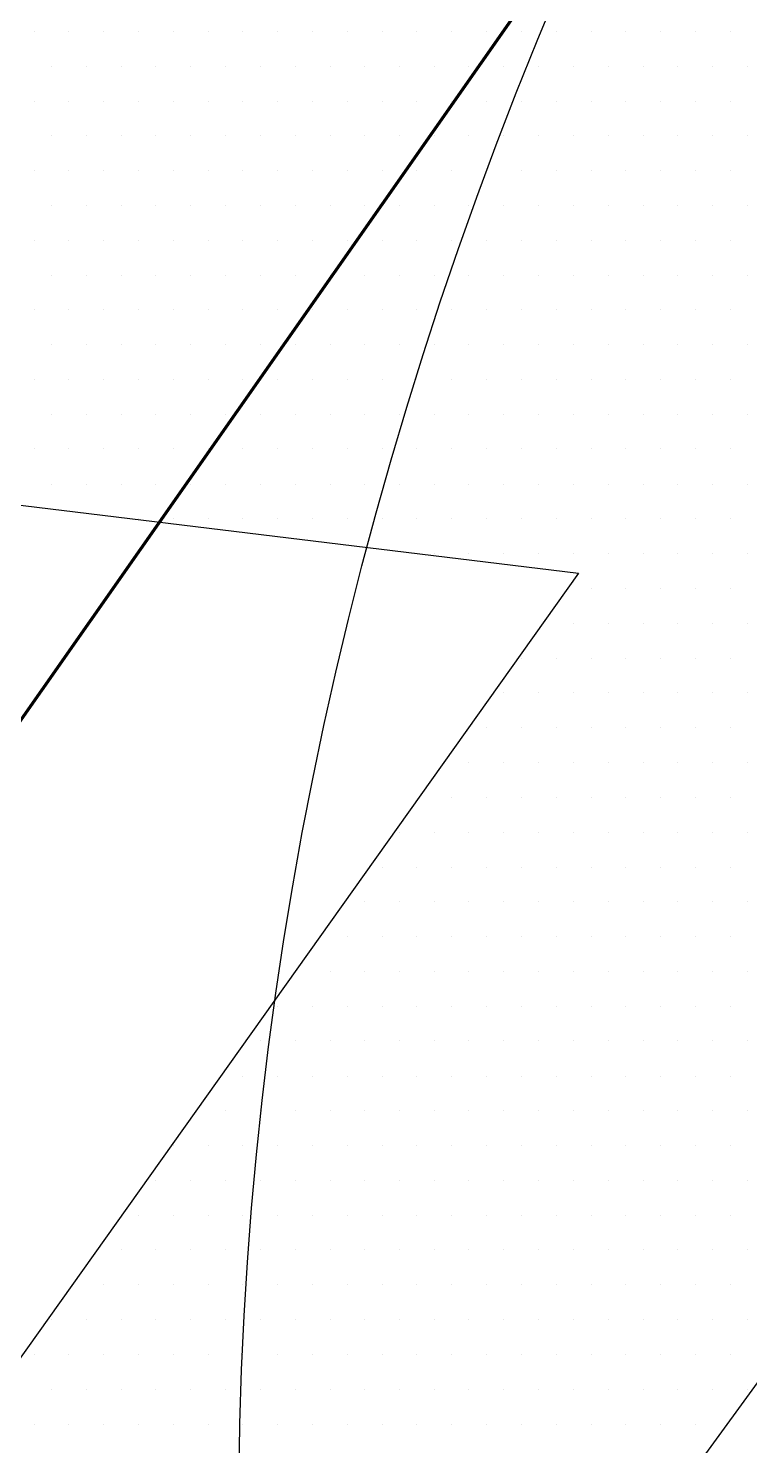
# Paper-space layout 'Layout1' of a CAD drawing. Extents: x -43 to 2298, y -18 to 768.
# Drawn here: x 1412.246 to 1414.147, y 71.192 to 74.926 of the extents above; entities that cross this region are included whole.
import ezdxf

# ---------------------------------------------------------------- set-up
doc = ezdxf.new("R2010")
doc.units = 0
doc.header["$LTSCALE"] = 2
doc.linetypes.add('CACHEX2', pattern=[0.75, 0.5, -0.25])
doc.layers.add('CARTOUCHE', color=7, linetype='Continuous')
doc.layers.add('LOGO', color=7, linetype='Continuous')

# ---------------------------------------------------------------- blocks, each defined once
blk = doc.blocks.new('A$C715108E3')
at = {"layer": 'LOGO', "color": 131}
for p, q in [((-20.4779, -10.1201), (-20.4779, -10.1201)), ((-20.3864, -10.1201), (-20.3864, -10.1201)), ((-20.2946, -10.1201), (-20.2946, -10.1201)), ((-20.2026, -10.1201), (-20.2026, -10.1201)), ((-20.1113, -10.1201), (-20.1113, -10.1201)), ((-20.0195, -10.1201), (-20.0195, -10.1201)), ((-19.9275, -10.1201), (-19.9275, -10.1201)), ((-19.8354, -10.1201), (-19.8354, -10.1201)), ((-19.7444, -10.1201), (-19.7444, -10.1201)), ((-19.6525, -10.1201), (-19.6525, -10.1201)), ((-19.5605, -10.1201), (-19.5605, -10.1201)), ((-19.4689, -10.1201), (-19.4689, -10.1201)), ((-19.377, -10.1201), (-19.377, -10.1201)), ((-19.2852, -10.1201), (-19.2852, -10.1201)), ((-19.1939, -10.1201), (-19.1939, -10.1201)), ((-19.1019, -10.1201), (-19.1019, -10.1201)), ((-19.0099, -10.1201), (-19.0099, -10.1201)), ((-18.9186, -10.1201), (-18.9186, -10.1201)), ((-18.8268, -10.1201), (-18.8268, -10.1201)), ((-18.7349, -10.1201), (-18.7349, -10.1201)), ((-18.6429, -10.1201), (-18.6429, -10.1201)), ((-20.4322, -10.2125), (-20.4322, -10.2125)), ((-20.3403, -10.2125), (-20.3403, -10.2125)), ((-20.2487, -10.2125), (-20.2487, -10.2125)), ((-20.157, -10.2125), (-20.157, -10.2125)), ((-20.065, -10.2125), (-20.065, -10.2125)), ((-19.9737, -10.2125), (-19.9737, -10.2125)), ((-19.8817, -10.2125), (-19.8817, -10.2125)), ((-19.7897, -10.2125), (-19.7897, -10.2125)), ((-19.6979, -10.2125), (-19.6979, -10.2125)), ((-19.6068, -10.2125), (-19.6068, -10.2125)), ((-19.5146, -10.2125), (-19.5146, -10.2125)), ((-19.4228, -10.2125), (-19.4228, -10.2125)), ((-19.3317, -10.2125), (-19.3317, -10.2125)), ((-19.2397, -10.2125), (-19.2397, -10.2125)), ((-19.1476, -10.2125), (-19.1476, -10.2125)), ((-19.0564, -10.2125), (-19.0564, -10.2125)), ((-18.9643, -10.2125), (-18.9643, -10.2125)), ((-18.8725, -10.2125), (-18.8725, -10.2125)), ((-18.7811, -10.2125), (-18.7811, -10.2125)), ((-18.689, -10.2125), (-18.689, -10.2125)), ((-18.5974, -10.2125), (-18.5974, -10.2125)), ((-20.4779, -10.304), (-20.4779, -10.304)), ((-20.3864, -10.304), (-20.3864, -10.304)), ((-20.2946, -10.304), (-20.2946, -10.304)), ((-20.2026, -10.304), (-20.2026, -10.304)), ((-20.1113, -10.304), (-20.1113, -10.304)), ((-20.0195, -10.304), (-20.0195, -10.304)), ((-19.9275, -10.304), (-19.9275, -10.304)), ((-19.8354, -10.304), (-19.8354, -10.304)), ((-19.7444, -10.304), (-19.7444, -10.304)), ((-19.6525, -10.304), (-19.6525, -10.304)), ((-19.5605, -10.304), (-19.5605, -10.304)), ((-19.4689, -10.304), (-19.4689, -10.304)), ((-19.377, -10.304), (-19.377, -10.304)), ((-19.2852, -10.304), (-19.2852, -10.304)), ((-19.1939, -10.304), (-19.1939, -10.304)), ((-19.1019, -10.304), (-19.1019, -10.304)), ((-19.0099, -10.304), (-19.0099, -10.304)), ((-18.9186, -10.304), (-18.9186, -10.304)), ((-18.8268, -10.304), (-18.8268, -10.304)), ((-18.7349, -10.304), (-18.7349, -10.304)), ((-18.6429, -10.304), (-18.6429, -10.304)), ((-20.4322, -10.3954), (-20.4322, -10.3954)), ((-20.3403, -10.3954), (-20.3403, -10.3954)), ((-20.2487, -10.3954), (-20.2487, -10.3954)), ((-20.157, -10.3954), (-20.157, -10.3954)), ((-20.065, -10.3954), (-20.065, -10.3954)), ((-19.9737, -10.3954), (-19.9737, -10.3954)), ((-19.8817, -10.3954), (-19.8817, -10.3954)), ((-19.7897, -10.3954), (-19.7897, -10.3954)), ((-19.6979, -10.3954), (-19.6979, -10.3954)), ((-19.6068, -10.3954), (-19.6068, -10.3954)), ((-19.5146, -10.3954), (-19.5146, -10.3954)), ((-19.4228, -10.3954), (-19.4228, -10.3954)), ((-19.3317, -10.3954), (-19.3317, -10.3954)), ((-19.2397, -10.3954), (-19.2397, -10.3954)), ((-19.1476, -10.3954), (-19.1476, -10.3954)), ((-19.0564, -10.3954), (-19.0564, -10.3954)), ((-18.9643, -10.3954), (-18.9643, -10.3954)), ((-18.8725, -10.3954), (-18.8725, -10.3954)), ((-18.7811, -10.3954), (-18.7811, -10.3954)), ((-18.689, -10.3954), (-18.689, -10.3954)), ((-18.5974, -10.3954), (-18.5974, -10.3954)), ((-20.4779, -10.4878), (-20.4779, -10.4878)), ((-20.3864, -10.4878), (-20.3864, -10.4878)), ((-20.2946, -10.4878), (-20.2946, -10.4878)), ((-20.2026, -10.4878), (-20.2026, -10.4878)), ((-20.1113, -10.4878), (-20.1113, -10.4878)), ((-20.0195, -10.4878), (-20.0195, -10.4878)), ((-19.9275, -10.4878), (-19.9275, -10.4878)), ((-19.8354, -10.4878), (-19.8354, -10.4878)), ((-19.7444, -10.4878), (-19.7444, -10.4878)), ((-19.6525, -10.4878), (-19.6525, -10.4878)), ((-19.5605, -10.4878), (-19.5605, -10.4878)), ((-19.4689, -10.4878), (-19.4689, -10.4878)), ((-19.377, -10.4878), (-19.377, -10.4878)), ((-19.2852, -10.4878), (-19.2852, -10.4878)), ((-19.1939, -10.4878), (-19.1939, -10.4878)), ((-19.1019, -10.4878), (-19.1019, -10.4878)), ((-19.0099, -10.4878), (-19.0099, -10.4878)), ((-18.9186, -10.4878), (-18.9186, -10.4878)), ((-18.8268, -10.4878), (-18.8268, -10.4878)), ((-18.7349, -10.4878), (-18.7349, -10.4878)), ((-18.6429, -10.4878), (-18.6429, -10.4878)), ((-20.4322, -10.5791), (-20.4322, -10.5791)), ((-20.3403, -10.5791), (-20.3403, -10.5791)), ((-20.2487, -10.5791), (-20.2487, -10.5791)), ((-20.157, -10.5791), (-20.157, -10.5791)), ((-20.065, -10.5791), (-20.065, -10.5791)), ((-19.9737, -10.5791), (-19.9737, -10.5791)), ((-19.8817, -10.5791), (-19.8817, -10.5791)), ((-19.7897, -10.5791), (-19.7897, -10.5791)), ((-19.6979, -10.5791), (-19.6979, -10.5791)), ((-19.6068, -10.5791), (-19.6068, -10.5791)), ((-19.5146, -10.5791), (-19.5146, -10.5791)), ((-19.4228, -10.5791), (-19.4228, -10.5791)), ((-19.3317, -10.5791), (-19.3317, -10.5791)), ((-19.2397, -10.5791), (-19.2397, -10.5791)), ((-19.1476, -10.5791), (-19.1476, -10.5791)), ((-19.0564, -10.5791), (-19.0564, -10.5791)), ((-18.9643, -10.5791), (-18.9643, -10.5791)), ((-18.8725, -10.5791), (-18.8725, -10.5791)), ((-18.7811, -10.5791), (-18.7811, -10.5791)), ((-18.689, -10.5791), (-18.689, -10.5791)), ((-18.5974, -10.5791), (-18.5974, -10.5791)), ((-20.4779, -10.6704), (-20.4779, -10.6704)), ((-20.3864, -10.6704), (-20.3864, -10.6704)), ((-20.2946, -10.6704), (-20.2946, -10.6704)), ((-20.2026, -10.6704), (-20.2026, -10.6704)), ((-20.1113, -10.6704), (-20.1113, -10.6704)), ((-20.0195, -10.6704), (-20.0195, -10.6704)), ((-19.9275, -10.6704), (-19.9275, -10.6704)), ((-19.8354, -10.6704), (-19.8354, -10.6704)), ((-19.7444, -10.6704), (-19.7444, -10.6704)), ((-19.6525, -10.6704), (-19.6525, -10.6704)), ((-19.5605, -10.6704), (-19.5605, -10.6704)), ((-19.4689, -10.6704), (-19.4689, -10.6704)), ((-19.377, -10.6704), (-19.377, -10.6704)), ((-19.2852, -10.6704), (-19.2852, -10.6704)), ((-19.1939, -10.6704), (-19.1939, -10.6704)), ((-19.1019, -10.6704), (-19.1019, -10.6704)), ((-19.0099, -10.6704), (-19.0099, -10.6704)), ((-18.9186, -10.6704), (-18.9186, -10.6704)), ((-18.8268, -10.6704), (-18.8268, -10.6704)), ((-18.7349, -10.6704), (-18.7349, -10.6704)), ((-18.6429, -10.6704), (-18.6429, -10.6704)), ((-20.4322, -10.7631), (-20.4322, -10.7631)), ((-20.3403, -10.7631), (-20.3403, -10.7631)), ((-20.2487, -10.7631), (-20.2487, -10.7631)), ((-20.157, -10.7631), (-20.157, -10.7631)), ((-20.065, -10.7631), (-20.065, -10.7631)), ((-19.9737, -10.7631), (-19.9737, -10.7631)), ((-19.8817, -10.7631), (-19.8817, -10.7631)), ((-19.7897, -10.7631), (-19.7897, -10.7631)), ((-19.6979, -10.7631), (-19.6979, -10.7631)), ((-19.6068, -10.7631), (-19.6068, -10.7631)), ((-19.5146, -10.7631), (-19.5146, -10.7631)), ((-19.4228, -10.7631), (-19.4228, -10.7631)), ((-19.3317, -10.7631), (-19.3317, -10.7631)), ((-19.2397, -10.7631), (-19.2397, -10.7631)), ((-19.1476, -10.7631), (-19.1476, -10.7631)), ((-19.0564, -10.7631), (-19.0564, -10.7631)), ((-18.9643, -10.7631), (-18.9643, -10.7631)), ((-18.8725, -10.7631), (-18.8725, -10.7631)), ((-18.7811, -10.7631), (-18.7811, -10.7631)), ((-18.689, -10.7631), (-18.689, -10.7631)), ((-18.5974, -10.7631), (-18.5974, -10.7631)), ((-20.4779, -10.8544), (-20.4779, -10.8544)), ((-20.3864, -10.8544), (-20.3864, -10.8544)), ((-20.2946, -10.8544), (-20.2946, -10.8544)), ((-20.2026, -10.8544), (-20.2026, -10.8544)), ((-20.1113, -10.8544), (-20.1113, -10.8544)), ((-20.0195, -10.8544), (-20.0195, -10.8544)), ((-19.9275, -10.8544), (-19.9275, -10.8544)), ((-19.8354, -10.8544), (-19.8354, -10.8544)), ((-19.7444, -10.8544), (-19.7444, -10.8544)), ((-19.6525, -10.8544), (-19.6525, -10.8544)), ((-19.5605, -10.8544), (-19.5605, -10.8544)), ((-19.4689, -10.8544), (-19.4689, -10.8544)), ((-19.377, -10.8544), (-19.377, -10.8544)), ((-19.2852, -10.8544), (-19.2852, -10.8544)), ((-19.1939, -10.8544), (-19.1939, -10.8544)), ((-19.1019, -10.8544), (-19.1019, -10.8544)), ((-19.0099, -10.8544), (-19.0099, -10.8544)), ((-18.9186, -10.8544), (-18.9186, -10.8544)), ((-18.8268, -10.8544), (-18.8268, -10.8544)), ((-18.7349, -10.8544), (-18.7349, -10.8544)), ((-18.6429, -10.8544), (-18.6429, -10.8544)), ((-20.4322, -10.9455), (-20.4322, -10.9455)), ((-20.3403, -10.9455), (-20.3403, -10.9455)), ((-20.2487, -10.9455), (-20.2487, -10.9455)), ((-20.157, -10.9455), (-20.157, -10.9455)), ((-20.065, -10.9455), (-20.065, -10.9455)), ((-19.9737, -10.9455), (-19.9737, -10.9455)), ((-19.8817, -10.9455), (-19.8817, -10.9455)), ((-19.7897, -10.9455), (-19.7897, -10.9455)), ((-19.6979, -10.9455), (-19.6979, -10.9455)), ((-19.6068, -10.9455), (-19.6068, -10.9455)), ((-19.5146, -10.9455), (-19.5146, -10.9455)), ((-19.4228, -10.9455), (-19.4228, -10.9455)), ((-19.3317, -10.9455), (-19.3317, -10.9455)), ((-19.2397, -10.9455), (-19.2397, -10.9455)), ((-19.1476, -10.9455), (-19.1476, -10.9455)), ((-19.0564, -10.9455), (-19.0564, -10.9455)), ((-18.9643, -10.9455), (-18.9643, -10.9455)), ((-18.8725, -10.9455), (-18.8725, -10.9455)), ((-18.7811, -10.9455), (-18.7811, -10.9455)), ((-18.689, -10.9455), (-18.689, -10.9455)), ((-18.5974, -10.9455), (-18.5974, -10.9455)), ((-20.4779, -11.0383), (-20.4779, -11.0383)), ((-20.3864, -11.0383), (-20.3864, -11.0383)), ((-20.2946, -11.0383), (-20.2946, -11.0383)), ((-20.2026, -11.0383), (-20.2026, -11.0383)), ((-20.1113, -11.0383), (-20.1113, -11.0383)), ((-20.0195, -11.0383), (-20.0195, -11.0383)), ((-19.9275, -11.0383), (-19.9275, -11.0383)), ((-19.8354, -11.0383), (-19.8354, -11.0383)), ((-19.7444, -11.0383), (-19.7444, -11.0383)), ((-19.6525, -11.0383), (-19.6525, -11.0383)), ((-19.5605, -11.0383), (-19.5605, -11.0383)), ((-19.4689, -11.0383), (-19.4689, -11.0383)), ((-19.377, -11.0383), (-19.377, -11.0383)), ((-19.2852, -11.0383), (-19.2852, -11.0383)), ((-19.1939, -11.0383), (-19.1939, -11.0383)), ((-19.1019, -11.0383), (-19.1019, -11.0383)), ((-19.0099, -11.0383), (-19.0099, -11.0383)), ((-18.9186, -11.0383), (-18.9186, -11.0383)), ((-18.8268, -11.0383), (-18.8268, -11.0383)), ((-18.7349, -11.0383), (-18.7349, -11.0383)), ((-18.6429, -11.0383), (-18.6429, -11.0383)), ((-20.4322, -11.1293), (-20.4322, -11.1293)), ((-20.3403, -11.1293), (-20.3403, -11.1293)), ((-20.2487, -11.1293), (-20.2487, -11.1293)), ((-20.157, -11.1293), (-20.157, -11.1293)), ((-20.065, -11.1293), (-20.065, -11.1293)), ((-19.9737, -11.1293), (-19.9737, -11.1293)), ((-19.8817, -11.1293), (-19.8817, -11.1293)), ((-19.7897, -11.1293), (-19.7897, -11.1293)), ((-19.6979, -11.1293), (-19.6979, -11.1293)), ((-19.6068, -11.1293), (-19.6068, -11.1293)), ((-19.5146, -11.1293), (-19.5146, -11.1293)), ((-19.4228, -11.1293), (-19.4228, -11.1293)), ((-19.3317, -11.1293), (-19.3317, -11.1293)), ((-19.2397, -11.1293), (-19.2397, -11.1293)), ((-19.1476, -11.1293), (-19.1476, -11.1293)), ((-19.0564, -11.1293), (-19.0564, -11.1293)), ((-18.9643, -11.1293), (-18.9643, -11.1293)), ((-18.8725, -11.1293), (-18.8725, -11.1293)), ((-18.7811, -11.1293), (-18.7811, -11.1293)), ((-18.689, -11.1293), (-18.689, -11.1293)), ((-18.5974, -11.1293), (-18.5974, -11.1293)), ((-20.4779, -11.2208), (-20.4779, -11.2208)), ((-20.3864, -11.2208), (-20.3864, -11.2208)), ((-20.2946, -11.2208), (-20.2946, -11.2208)), ((-20.2026, -11.2208), (-20.2026, -11.2208)), ((-20.1113, -11.2208), (-20.1113, -11.2208)), ((-20.0195, -11.2208), (-20.0195, -11.2208)), ((-19.9275, -11.2208), (-19.9275, -11.2208)), ((-19.8354, -11.2208), (-19.8354, -11.2208)), ((-19.7444, -11.2208), (-19.7444, -11.2208)), ((-19.6525, -11.2208), (-19.6525, -11.2208)), ((-19.5605, -11.2208), (-19.5605, -11.2208)), ((-19.4689, -11.2208), (-19.4689, -11.2208)), ((-19.377, -11.2208), (-19.377, -11.2208)), ((-19.2852, -11.2208), (-19.2852, -11.2208)), ((-19.1939, -11.2208), (-19.1939, -11.2208)), ((-19.1019, -11.2208), (-19.1019, -11.2208)), ((-19.0099, -11.2208), (-19.0099, -11.2208)), ((-18.9186, -11.2208), (-18.9186, -11.2208)), ((-18.8268, -11.2208), (-18.8268, -11.2208)), ((-18.7349, -11.2208), (-18.7349, -11.2208)), ((-18.6429, -11.2208), (-18.6429, -11.2208)), ((-20.4322, -11.3132), (-20.4322, -11.3132)), ((-20.3403, -11.3132), (-20.3403, -11.3132)), ((-20.2487, -11.3132), (-20.2487, -11.3132)), ((-20.157, -11.3132), (-20.157, -11.3132)), ((-20.065, -11.3132), (-20.065, -11.3132)), ((-19.9737, -11.3132), (-19.9737, -11.3132)), ((-19.8817, -11.3132), (-19.8817, -11.3132)), ((-19.7897, -11.3132), (-19.7897, -11.3132)), ((-19.6979, -11.3132), (-19.6979, -11.3132)), ((-19.6068, -11.3132), (-19.6068, -11.3132)), ((-19.5146, -11.3132), (-19.5146, -11.3132)), ((-19.4228, -11.3132), (-19.4228, -11.3132)), ((-19.3317, -11.3132), (-19.3317, -11.3132)), ((-19.2397, -11.3132), (-19.2397, -11.3132)), ((-19.1476, -11.3132), (-19.1476, -11.3132)), ((-19.0564, -11.3132), (-19.0564, -11.3132)), ((-18.9643, -11.3132), (-18.9643, -11.3132)), ((-18.8725, -11.3132), (-18.8725, -11.3132)), ((-18.7811, -11.3132), (-18.7811, -11.3132)), ((-18.689, -11.3132), (-18.689, -11.3132)), ((-18.5974, -11.3132), (-18.5974, -11.3132)), ((-20.2183, -11.4045), (-20.2183, -11.4045)), ((-20.2026, -11.4045), (-20.2026, -11.4045)), ((-20.1113, -11.4045), (-20.1113, -11.4045)), ((-20.0195, -11.4045), (-20.0195, -11.4045)), ((-19.9275, -11.4045), (-19.9275, -11.4045)), ((-19.8354, -11.4045), (-19.8354, -11.4045)), ((-19.7444, -11.4045), (-19.7444, -11.4045)), ((-19.6525, -11.4045), (-19.6525, -11.4045)), ((-19.5605, -11.4045), (-19.5605, -11.4045)), ((-19.4689, -11.4045), (-19.4689, -11.4045)), ((-19.377, -11.4045), (-19.377, -11.4045)), ((-19.2852, -11.4045), (-19.2852, -11.4045)), ((-19.1939, -11.4045), (-19.1939, -11.4045)), ((-19.1019, -11.4045), (-19.1019, -11.4045)), ((-19.0099, -11.4045), (-19.0099, -11.4045)), ((-18.9186, -11.4045), (-18.9186, -11.4045)), ((-18.8268, -11.4045), (-18.8268, -11.4045)), ((-18.7349, -11.4045), (-18.7349, -11.4045)), ((-18.6429, -11.4045), (-18.6429, -11.4045)), ((-19.4647, -11.4959), (-19.4647, -11.4959)), ((-19.4228, -11.4959), (-19.4228, -11.4959)), ((-19.3317, -11.4959), (-19.3317, -11.4959)), ((-19.2397, -11.4959), (-19.2397, -11.4959)), ((-19.1476, -11.4959), (-19.1476, -11.4959)), ((-19.0564, -11.4959), (-19.0564, -11.4959)), ((-18.9643, -11.4959), (-18.9643, -11.4959)), ((-18.8725, -11.4959), (-18.8725, -11.4959)), ((-18.7811, -11.4959), (-18.7811, -11.4959)), ((-18.689, -11.4959), (-18.689, -11.4959)), ((-18.5974, -11.4959), (-18.5974, -11.4959)), ((-19.0715, -11.5885), (-19.0715, -11.5885)), ((-19.0099, -11.5885), (-19.0099, -11.5885)), ((-18.9186, -11.5885), (-18.9186, -11.5885)), ((-18.8268, -11.5885), (-18.8268, -11.5885)), ((-18.7349, -11.5885), (-18.7349, -11.5885)), ((-18.6429, -11.5885), (-18.6429, -11.5885)), ((-19.1369, -11.6798), (-19.1369, -11.6798)), ((-19.0564, -11.6798), (-19.0564, -11.6798)), ((-18.9643, -11.6798), (-18.9643, -11.6798)), ((-18.8725, -11.6798), (-18.8725, -11.6798)), ((-18.7811, -11.6798), (-18.7811, -11.6798)), ((-18.689, -11.6798), (-18.689, -11.6798)), ((-18.5974, -11.6798), (-18.5974, -11.6798)), ((-19.202, -11.7722), (-19.202, -11.7722)), ((-19.1939, -11.7722), (-19.1939, -11.7722)), ((-19.1019, -11.7722), (-19.1019, -11.7722)), ((-19.0099, -11.7722), (-19.0099, -11.7722)), ((-18.9186, -11.7722), (-18.9186, -11.7722)), ((-18.8268, -11.7722), (-18.8268, -11.7722)), ((-18.7349, -11.7722), (-18.7349, -11.7722)), ((-18.6429, -11.7722), (-18.6429, -11.7722)), ((-19.2672, -11.8636), (-19.2672, -11.8636)), ((-19.2397, -11.8636), (-19.2397, -11.8636)), ((-19.1476, -11.8636), (-19.1476, -11.8636)), ((-19.0564, -11.8636), (-19.0564, -11.8636)), ((-18.9643, -11.8636), (-18.9643, -11.8636)), ((-18.8725, -11.8636), (-18.8725, -11.8636)), ((-18.7811, -11.8636), (-18.7811, -11.8636)), ((-18.689, -11.8636), (-18.689, -11.8636)), ((-18.5974, -11.8636), (-18.5974, -11.8636)), ((-19.3328, -11.9553), (-19.3328, -11.9553)), ((-19.2852, -11.9553), (-19.2852, -11.9553)), ((-19.1939, -11.9553), (-19.1939, -11.9553)), ((-19.1019, -11.9553), (-19.1019, -11.9553)), ((-19.0099, -11.9553), (-19.0099, -11.9553)), ((-18.9186, -11.9553), (-18.9186, -11.9553)), ((-18.8268, -11.9553), (-18.8268, -11.9553)), ((-18.7349, -11.9553), (-18.7349, -11.9553)), ((-18.6429, -11.9553), (-18.6429, -11.9553)), ((-19.3976, -12.0473), (-19.3976, -12.0473)), ((-19.3317, -12.0473), (-19.3317, -12.0473)), ((-19.2397, -12.0473), (-19.2397, -12.0473)), ((-19.1476, -12.0473), (-19.1476, -12.0473)), ((-19.0564, -12.0473), (-19.0564, -12.0473)), ((-18.9643, -12.0473), (-18.9643, -12.0473)), ((-18.8725, -12.0473), (-18.8725, -12.0473)), ((-18.7811, -12.0473), (-18.7811, -12.0473)), ((-18.689, -12.0473), (-18.689, -12.0473)), ((-18.5974, -12.0473), (-18.5974, -12.0473)), ((-19.4636, -12.1388), (-19.4636, -12.1388)), ((-19.377, -12.1388), (-19.377, -12.1388)), ((-19.2852, -12.1388), (-19.2852, -12.1388)), ((-19.1939, -12.1388), (-19.1939, -12.1388)), ((-19.1019, -12.1388), (-19.1019, -12.1388)), ((-19.0099, -12.1388), (-19.0099, -12.1388)), ((-18.9186, -12.1388), (-18.9186, -12.1388)), ((-18.8268, -12.1388), (-18.8268, -12.1388)), ((-18.7349, -12.1388), (-18.7349, -12.1388)), ((-18.6429, -12.1388), (-18.6429, -12.1388)), ((-19.5288, -12.23), (-19.5288, -12.23)), ((-19.5146, -12.23), (-19.5146, -12.23)), ((-19.4228, -12.23), (-19.4228, -12.23)), ((-19.3317, -12.23), (-19.3317, -12.23)), ((-19.2397, -12.23), (-19.2397, -12.23)), ((-19.1476, -12.23), (-19.1476, -12.23)), ((-19.0564, -12.23), (-19.0564, -12.23)), ((-18.9643, -12.23), (-18.9643, -12.23)), ((-18.8725, -12.23), (-18.8725, -12.23)), ((-18.7811, -12.23), (-18.7811, -12.23)), ((-18.689, -12.23), (-18.689, -12.23)), ((-18.5974, -12.23), (-18.5974, -12.23)), ((-19.594, -12.3224), (-19.594, -12.3224)), ((-19.5605, -12.3224), (-19.5605, -12.3224)), ((-19.4689, -12.3224), (-19.4689, -12.3224)), ((-19.377, -12.3224), (-19.377, -12.3224)), ((-19.2852, -12.3224), (-19.2852, -12.3224)), ((-19.1939, -12.3224), (-19.1939, -12.3224)), ((-19.1019, -12.3224), (-19.1019, -12.3224)), ((-19.0099, -12.3224), (-19.0099, -12.3224)), ((-18.9186, -12.3224), (-18.9186, -12.3224)), ((-18.8268, -12.3224), (-18.8268, -12.3224)), ((-18.7349, -12.3224), (-18.7349, -12.3224)), ((-18.6429, -12.3224), (-18.6429, -12.3224)), ((-19.6593, -12.4139), (-19.6593, -12.4139)), ((-19.6068, -12.4139), (-19.6068, -12.4139)), ((-19.5146, -12.4139), (-19.5146, -12.4139)), ((-19.4228, -12.4139), (-19.4228, -12.4139)), ((-19.3317, -12.4139), (-19.3317, -12.4139)), ((-19.2397, -12.4139), (-19.2397, -12.4139)), ((-19.1476, -12.4139), (-19.1476, -12.4139)), ((-19.0564, -12.4139), (-19.0564, -12.4139)), ((-18.9643, -12.4139), (-18.9643, -12.4139)), ((-18.8725, -12.4139), (-18.8725, -12.4139)), ((-18.7811, -12.4139), (-18.7811, -12.4139)), ((-18.689, -12.4139), (-18.689, -12.4139)), ((-18.5974, -12.4139), (-18.5974, -12.4139)), ((-19.7245, -12.5053), (-19.7245, -12.5053)), ((-19.6525, -12.5053), (-19.6525, -12.5053)), ((-19.5605, -12.5053), (-19.5605, -12.5053)), ((-19.4689, -12.5053), (-19.4689, -12.5053)), ((-19.377, -12.5053), (-19.377, -12.5053)), ((-19.2852, -12.5053), (-19.2852, -12.5053)), ((-19.1939, -12.5053), (-19.1939, -12.5053)), ((-19.1019, -12.5053), (-19.1019, -12.5053)), ((-19.0099, -12.5053), (-19.0099, -12.5053)), ((-18.9186, -12.5053), (-18.9186, -12.5053)), ((-18.8268, -12.5053), (-18.8268, -12.5053)), ((-18.7349, -12.5053), (-18.7349, -12.5053)), ((-18.6429, -12.5053), (-18.6429, -12.5053)), ((-19.7897, -12.5977), (-19.7897, -12.5977)), ((-19.6979, -12.5977), (-19.6979, -12.5977)), ((-19.6068, -12.5977), (-19.6068, -12.5977)), ((-19.5146, -12.5977), (-19.5146, -12.5977)), ((-19.4228, -12.5977), (-19.4228, -12.5977)), ((-19.3317, -12.5977), (-19.3317, -12.5977)), ((-19.2397, -12.5977), (-19.2397, -12.5977)), ((-19.1476, -12.5977), (-19.1476, -12.5977)), ((-19.0564, -12.5977), (-19.0564, -12.5977)), ((-18.9643, -12.5977), (-18.9643, -12.5977)), ((-18.8725, -12.5977), (-18.8725, -12.5977)), ((-18.7811, -12.5977), (-18.7811, -12.5977)), ((-18.689, -12.5977), (-18.689, -12.5977)), ((-18.5974, -12.5977), (-18.5974, -12.5977)), ((-19.8551, -12.6892), (-19.8551, -12.6892)), ((-19.8354, -12.6892), (-19.8354, -12.6892)), ((-19.7444, -12.6892), (-19.7444, -12.6892)), ((-19.6525, -12.6892), (-19.6525, -12.6892)), ((-19.5605, -12.6892), (-19.5605, -12.6892)), ((-19.4689, -12.6892), (-19.4689, -12.6892)), ((-19.377, -12.6892), (-19.377, -12.6892)), ((-19.2852, -12.6892), (-19.2852, -12.6892)), ((-19.1939, -12.6892), (-19.1939, -12.6892)), ((-19.1019, -12.6892), (-19.1019, -12.6892)), ((-19.0099, -12.6892), (-19.0099, -12.6892)), ((-18.9186, -12.6892), (-18.9186, -12.6892)), ((-18.8268, -12.6892), (-18.8268, -12.6892)), ((-18.7349, -12.6892), (-18.7349, -12.6892)), ((-18.6429, -12.6892), (-18.6429, -12.6892)), ((-19.9205, -12.7805), (-19.9205, -12.7805)), ((-19.8817, -12.7805), (-19.8817, -12.7805)), ((-19.7897, -12.7805), (-19.7897, -12.7805)), ((-19.6979, -12.7805), (-19.6979, -12.7805)), ((-19.6068, -12.7805), (-19.6068, -12.7805)), ((-19.5146, -12.7805), (-19.5146, -12.7805)), ((-19.4228, -12.7805), (-19.4228, -12.7805)), ((-19.3317, -12.7805), (-19.3317, -12.7805)), ((-19.2397, -12.7805), (-19.2397, -12.7805)), ((-19.1476, -12.7805), (-19.1476, -12.7805)), ((-19.0564, -12.7805), (-19.0564, -12.7805)), ((-18.9643, -12.7805), (-18.9643, -12.7805)), ((-18.8725, -12.7805), (-18.8725, -12.7805)), ((-18.7811, -12.7805), (-18.7811, -12.7805)), ((-18.689, -12.7805), (-18.689, -12.7805)), ((-18.5974, -12.7805), (-18.5974, -12.7805)), ((-19.9856, -12.8729), (-19.9856, -12.8729)), ((-19.9275, -12.8729), (-19.9275, -12.8729)), ((-19.8354, -12.8729), (-19.8354, -12.8729)), ((-19.7444, -12.8729), (-19.7444, -12.8729)), ((-19.6525, -12.8729), (-19.6525, -12.8729)), ((-19.5605, -12.8729), (-19.5605, -12.8729)), ((-19.4689, -12.8729), (-19.4689, -12.8729)), ((-19.377, -12.8729), (-19.377, -12.8729)), ((-19.2852, -12.8729), (-19.2852, -12.8729)), ((-19.1939, -12.8729), (-19.1939, -12.8729)), ((-19.1019, -12.8729), (-19.1019, -12.8729)), ((-19.0099, -12.8729), (-19.0099, -12.8729)), ((-18.9186, -12.8729), (-18.9186, -12.8729)), ((-18.8268, -12.8729), (-18.8268, -12.8729)), ((-18.7349, -12.8729), (-18.7349, -12.8729)), ((-18.6429, -12.8729), (-18.6429, -12.8729)), ((-20.051, -12.9641), (-20.051, -12.9641)), ((-19.9737, -12.9641), (-19.9737, -12.9641)), ((-19.8817, -12.9641), (-19.8817, -12.9641)), ((-19.7897, -12.9641), (-19.7897, -12.9641)), ((-19.6979, -12.9641), (-19.6979, -12.9641)), ((-19.6068, -12.9641), (-19.6068, -12.9641)), ((-19.5146, -12.9641), (-19.5146, -12.9641)), ((-19.4228, -12.9641), (-19.4228, -12.9641)), ((-19.3317, -12.9641), (-19.3317, -12.9641)), ((-19.2397, -12.9641), (-19.2397, -12.9641)), ((-19.1476, -12.9641), (-19.1476, -12.9641)), ((-19.0564, -12.9641), (-19.0564, -12.9641)), ((-18.9643, -12.9641), (-18.9643, -12.9641)), ((-18.8725, -12.9641), (-18.8725, -12.9641)), ((-18.7811, -12.9641), (-18.7811, -12.9641)), ((-18.689, -12.9641), (-18.689, -12.9641)), ((-18.5974, -12.9641), (-18.5974, -12.9641)), ((-20.1166, -13.0556), (-20.1166, -13.0556)), ((-20.1113, -13.0556), (-20.1113, -13.0556)), ((-20.0195, -13.0556), (-20.0195, -13.0556)), ((-19.9275, -13.0556), (-19.9275, -13.0556)), ((-19.8354, -13.0556), (-19.8354, -13.0556)), ((-19.7444, -13.0556), (-19.7444, -13.0556)), ((-19.6525, -13.0556), (-19.6525, -13.0556)), ((-19.5605, -13.0556), (-19.5605, -13.0556)), ((-19.4689, -13.0556), (-19.4689, -13.0556)), ((-19.377, -13.0556), (-19.377, -13.0556)), ((-19.2852, -13.0556), (-19.2852, -13.0556)), ((-19.1939, -13.0556), (-19.1939, -13.0556)), ((-19.1019, -13.0556), (-19.1019, -13.0556)), ((-19.0099, -13.0556), (-19.0099, -13.0556)), ((-18.9186, -13.0556), (-18.9186, -13.0556)), ((-18.8268, -13.0556), (-18.8268, -13.0556)), ((-18.7349, -13.0556), (-18.7349, -13.0556)), ((-18.6429, -13.0556), (-18.6429, -13.0556)), ((-20.1818, -13.148), (-20.1818, -13.148)), ((-20.157, -13.148), (-20.157, -13.148)), ((-20.065, -13.148), (-20.065, -13.148)), ((-19.9737, -13.148), (-19.9737, -13.148)), ((-19.8817, -13.148), (-19.8817, -13.148)), ((-19.7897, -13.148), (-19.7897, -13.148)), ((-19.6979, -13.148), (-19.6979, -13.148)), ((-19.6068, -13.148), (-19.6068, -13.148)), ((-19.5146, -13.148), (-19.5146, -13.148)), ((-19.4228, -13.148), (-19.4228, -13.148)), ((-19.3317, -13.148), (-19.3317, -13.148)), ((-19.2397, -13.148), (-19.2397, -13.148)), ((-19.1476, -13.148), (-19.1476, -13.148)), ((-19.0564, -13.148), (-19.0564, -13.148)), ((-18.9643, -13.148), (-18.9643, -13.148)), ((-18.8725, -13.148), (-18.8725, -13.148)), ((-18.7811, -13.148), (-18.7811, -13.148)), ((-18.689, -13.148), (-18.689, -13.148)), ((-18.5974, -13.148), (-18.5974, -13.148)), ((-20.2472, -13.2392), (-20.2472, -13.2392)), ((-20.2026, -13.2392), (-20.2026, -13.2392)), ((-20.1113, -13.2392), (-20.1113, -13.2392)), ((-20.0195, -13.2392), (-20.0195, -13.2392)), ((-19.9275, -13.2392), (-19.9275, -13.2392)), ((-19.8354, -13.2392), (-19.8354, -13.2392)), ((-19.7444, -13.2392), (-19.7444, -13.2392)), ((-19.6525, -13.2392), (-19.6525, -13.2392)), ((-19.5605, -13.2392), (-19.5605, -13.2392)), ((-19.4689, -13.2392), (-19.4689, -13.2392)), ((-19.377, -13.2392), (-19.377, -13.2392)), ((-19.2852, -13.2392), (-19.2852, -13.2392)), ((-19.1939, -13.2392), (-19.1939, -13.2392)), ((-19.1019, -13.2392), (-19.1019, -13.2392)), ((-19.0099, -13.2392), (-19.0099, -13.2392)), ((-18.9186, -13.2392), (-18.9186, -13.2392)), ((-18.8268, -13.2392), (-18.8268, -13.2392)), ((-18.7349, -13.2392), (-18.7349, -13.2392)), ((-18.6429, -13.2392), (-18.6429, -13.2392)), ((-20.3124, -13.3309), (-20.3124, -13.3309)), ((-20.2487, -13.3309), (-20.2487, -13.3309)), ((-20.157, -13.3309), (-20.157, -13.3309)), ((-20.065, -13.3309), (-20.065, -13.3309)), ((-19.9737, -13.3309), (-19.9737, -13.3309)), ((-19.8817, -13.3309), (-19.8817, -13.3309)), ((-19.7897, -13.3309), (-19.7897, -13.3309)), ((-19.6979, -13.3309), (-19.6979, -13.3309)), ((-19.6068, -13.3309), (-19.6068, -13.3309)), ((-19.5146, -13.3309), (-19.5146, -13.3309)), ((-19.4228, -13.3309), (-19.4228, -13.3309)), ((-19.3317, -13.3309), (-19.3317, -13.3309)), ((-19.2397, -13.3309), (-19.2397, -13.3309)), ((-19.1476, -13.3309), (-19.1476, -13.3309)), ((-19.0564, -13.3309), (-19.0564, -13.3309)), ((-18.9643, -13.3309), (-18.9643, -13.3309)), ((-18.8725, -13.3309), (-18.8725, -13.3309)), ((-18.7811, -13.3309), (-18.7811, -13.3309)), ((-18.689, -13.3309), (-18.689, -13.3309)), ((-18.5974, -13.3309), (-18.5974, -13.3309)), ((-20.3776, -13.4233), (-20.3776, -13.4233)), ((-20.2946, -13.4233), (-20.2946, -13.4233)), ((-20.2026, -13.4233), (-20.2026, -13.4233)), ((-20.1113, -13.4233), (-20.1113, -13.4233)), ((-20.0195, -13.4233), (-20.0195, -13.4233)), ((-19.9275, -13.4233), (-19.9275, -13.4233)), ((-19.8354, -13.4233), (-19.8354, -13.4233)), ((-19.7444, -13.4233), (-19.7444, -13.4233)), ((-19.6525, -13.4233), (-19.6525, -13.4233)), ((-19.5605, -13.4233), (-19.5605, -13.4233)), ((-19.4689, -13.4233), (-19.4689, -13.4233)), ((-19.377, -13.4233), (-19.377, -13.4233)), ((-19.2852, -13.4233), (-19.2852, -13.4233)), ((-19.1939, -13.4233), (-19.1939, -13.4233)), ((-19.1019, -13.4233), (-19.1019, -13.4233)), ((-19.0099, -13.4233), (-19.0099, -13.4233)), ((-18.9186, -13.4233), (-18.9186, -13.4233)), ((-18.8268, -13.4233), (-18.8268, -13.4233)), ((-18.7349, -13.4233), (-18.7349, -13.4233)), ((-18.6429, -13.4233), (-18.6429, -13.4233)), ((-20.443, -13.5147), (-20.443, -13.5147)), ((-20.4322, -13.5147), (-20.4322, -13.5147)), ((-20.3403, -13.5147), (-20.3403, -13.5147)), ((-20.2487, -13.5147), (-20.2487, -13.5147)), ((-20.157, -13.5147), (-20.157, -13.5147)), ((-20.065, -13.5147), (-20.065, -13.5147)), ((-19.9737, -13.5147), (-19.9737, -13.5147)), ((-19.8817, -13.5147), (-19.8817, -13.5147)), ((-19.7897, -13.5147), (-19.7897, -13.5147)), ((-19.6979, -13.5147), (-19.6979, -13.5147)), ((-19.6068, -13.5147), (-19.6068, -13.5147)), ((-19.5146, -13.5147), (-19.5146, -13.5147)), ((-19.4228, -13.5147), (-19.4228, -13.5147)), ((-19.3317, -13.5147), (-19.3317, -13.5147)), ((-19.2397, -13.5147), (-19.2397, -13.5147)), ((-19.1476, -13.5147), (-19.1476, -13.5147)), ((-19.0564, -13.5147), (-19.0564, -13.5147)), ((-18.9643, -13.5147), (-18.9643, -13.5147)), ((-18.8725, -13.5147), (-18.8725, -13.5147)), ((-18.7811, -13.5147), (-18.7811, -13.5147)), ((-18.689, -13.5147), (-18.689, -13.5147)), ((-18.5974, -13.5147), (-18.5974, -13.5147)), ((-20.4779, -13.6058), (-20.4779, -13.6058)), ((-20.3864, -13.6058), (-20.3864, -13.6058)), ((-20.2946, -13.6058), (-20.2946, -13.6058)), ((-20.2026, -13.6058), (-20.2026, -13.6058)), ((-20.1113, -13.6058), (-20.1113, -13.6058)), ((-20.0195, -13.6058), (-20.0195, -13.6058)), ((-19.9275, -13.6058), (-19.9275, -13.6058)), ((-19.8354, -13.6058), (-19.8354, -13.6058)), ((-19.7444, -13.6058), (-19.7444, -13.6058)), ((-19.6525, -13.6058), (-19.6525, -13.6058)), ((-19.5605, -13.6058), (-19.5605, -13.6058)), ((-19.4689, -13.6058), (-19.4689, -13.6058)), ((-19.377, -13.6058), (-19.377, -13.6058)), ((-19.2852, -13.6058), (-19.2852, -13.6058)), ((-19.1939, -13.6058), (-19.1939, -13.6058)), ((-19.1019, -13.6058), (-19.1019, -13.6058)), ((-19.0099, -13.6058), (-19.0099, -13.6058)), ((-18.9186, -13.6058), (-18.9186, -13.6058)), ((-18.8268, -13.6058), (-18.8268, -13.6058)), ((-18.7349, -13.6058), (-18.7349, -13.6058)), ((-18.6429, -13.6058), (-18.6429, -13.6058)), ((-20.4322, -13.6986), (-20.4322, -13.6986)), ((-20.3403, -13.6986), (-20.3403, -13.6986)), ((-20.2487, -13.6986), (-20.2487, -13.6986)), ((-20.157, -13.6986), (-20.157, -13.6986)), ((-20.065, -13.6986), (-20.065, -13.6986)), ((-19.9737, -13.6986), (-19.9737, -13.6986)), ((-19.8817, -13.6986), (-19.8817, -13.6986)), ((-19.7897, -13.6986), (-19.7897, -13.6986)), ((-19.6979, -13.6986), (-19.6979, -13.6986)), ((-19.6068, -13.6986), (-19.6068, -13.6986)), ((-19.5146, -13.6986), (-19.5146, -13.6986)), ((-19.4228, -13.6986), (-19.4228, -13.6986)), ((-19.3317, -13.6986), (-19.3317, -13.6986)), ((-19.2397, -13.6986), (-19.2397, -13.6986)), ((-19.1476, -13.6986), (-19.1476, -13.6986)), ((-19.0564, -13.6986), (-19.0564, -13.6986)), ((-18.9643, -13.6986), (-18.9643, -13.6986)), ((-18.8725, -13.6986), (-18.8725, -13.6986)), ((-18.7811, -13.6986), (-18.7811, -13.6986)), ((-18.689, -13.6986), (-18.689, -13.6986)), ((-18.5974, -13.6986), (-18.5974, -13.6986)), ((-20.4779, -13.7897), (-20.4779, -13.7897)), ((-20.3864, -13.7897), (-20.3864, -13.7897)), ((-20.2946, -13.7897), (-20.2946, -13.7897)), ((-20.2026, -13.7897), (-20.2026, -13.7897)), ((-20.1113, -13.7897), (-20.1113, -13.7897)), ((-20.0195, -13.7897), (-20.0195, -13.7897)), ((-19.9275, -13.7897), (-19.9275, -13.7897)), ((-19.8354, -13.7897), (-19.8354, -13.7897)), ((-19.7444, -13.7897), (-19.7444, -13.7897)), ((-19.6525, -13.7897), (-19.6525, -13.7897)), ((-19.5605, -13.7897), (-19.5605, -13.7897)), ((-19.4689, -13.7897), (-19.4689, -13.7897)), ((-19.377, -13.7897), (-19.377, -13.7897)), ((-19.2852, -13.7897), (-19.2852, -13.7897)), ((-19.1939, -13.7897), (-19.1939, -13.7897)), ((-19.1019, -13.7897), (-19.1019, -13.7897)), ((-19.0099, -13.7897), (-19.0099, -13.7897)), ((-18.9186, -13.7897), (-18.9186, -13.7897)), ((-18.8268, -13.7897), (-18.8268, -13.7897)), ((-18.7349, -13.7897), (-18.7349, -13.7897))]:
    blk.add_line(p, q, dxfattribs=at)
blk.add_lwpolyline([(-20.3358, -5.3705), (-20.5244, -6.0493), (-18.8268, -9.8581), (-21.759, -9.5491), (-21.8471, -10.1027), (-21.9097, -10.8565), (-21.9352, -11.1957), (-19.0429, -11.5482), (-21.5982, -15.1374), (-21.3595, -15.879), (-21.1447, -16.5576), (-21.0193, -16.9601), (-20.5289, -16.3696), (-17.1333, -11.706), (-13.6302, -12.0681), (-14.8375, -14.0161), (-16.6359, -13.7897), (-17.73, -15.3364), (-16.5602, -15.6374), (-17.0758, -16.8949), (-15.2018, -17.1211), (-14.4102, -15.977)], dxfattribs=at)
blk = doc.blocks.new('A$C581E6685')
at = {"layer": 'LOGO', "color": 32, "linetype": 'CACHEX2', "ltscale": 1.5}
blk.add_ellipse((-38.0538, 23.8138), major_axis=(-19.0311, -3.534), ratio=0.590567, dxfattribs=at)
at = {"layer": 'LOGO', "color": 32}
blk.add_ellipse((-37.6144, 23.8499), major_axis=(-13.5768, -4.2839), ratio=0.791971, dxfattribs=at)
at = {"layer": 'CARTOUCHE'}
blk.add_blockref('A$C715108E3', (-31.6739, 36.3189), dxfattribs=at)

psp = doc.layouts.get("Layout1")

# ---------------------------------------------------------------- linework, layer by layer
at = {"layer": 'CARTOUCHE', "color": 1, "lineweight": 211, "flags": 128}
psp.add_lwpolyline([(1351.3315, -13.7776), (1591.9749, 329.559)], dxfattribs=at)

# ---------------------------------------------------------------- block references
at = {"layer": 'LOGO'}
psp.add_blockref('A$C581E6685', (1464.4133, 48.7195), dxfattribs=at)

doc.saveas('drawing.dxf')
